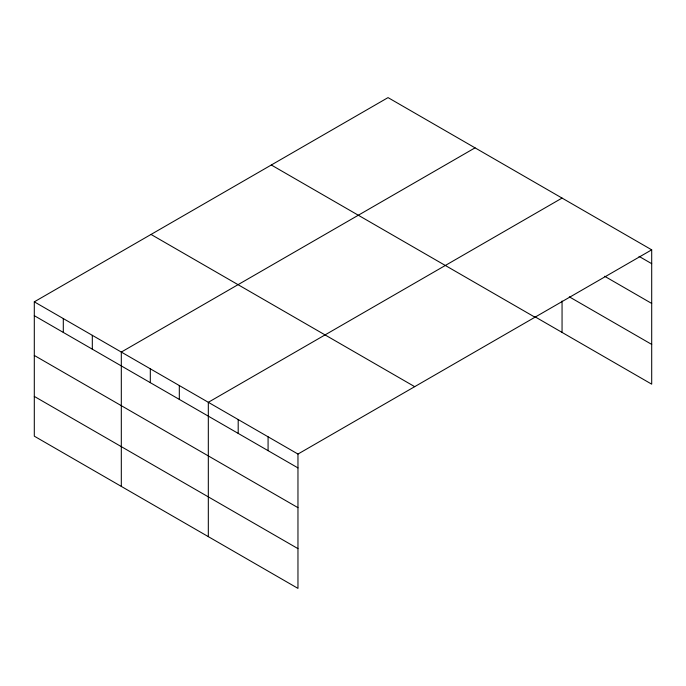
<?xml version="1.0" encoding="UTF-8"?>
<svg xmlns="http://www.w3.org/2000/svg" width="686" height="686" viewBox="0 0 686 686"><rect width="100%" height="100%" fill="white"/><g stroke="black" fill="none" stroke-linecap="round" stroke-linejoin="round"><path stroke-width="1.03" d="M34.3 301.831L297.964 454.055L297.964 588.391L34.3 436.167L34.3 301.831L388.036 97.609L651.7 249.833L651.7 384.169L534.866 316.709M475.046 147.842L121.311 352.064L121.311 486.4M562.057 198.074L208.321 402.305L208.321 536.641M297.964 454.055L651.7 249.833M639.026 256.358L651.7 263.681M604.615 276.252L651.7 303.444M569.294 296.832L651.7 344.406M271.304 165L534.969 317.224M151.031 234.44L414.696 386.664M34.3 315.68L297.964 467.912M34.3 355.442L297.964 507.666M34.3 396.405L297.964 548.637M562.057 301.017L562.057 332.41M268.08 436.81L268.08 450.659M238.196 419.558L238.196 433.406M179.312 385.558L179.312 399.406M150.311 368.811L150.311 382.659M92.31 335.325L92.31 349.174M63.301 318.578L63.301 332.427"/></g></svg>
